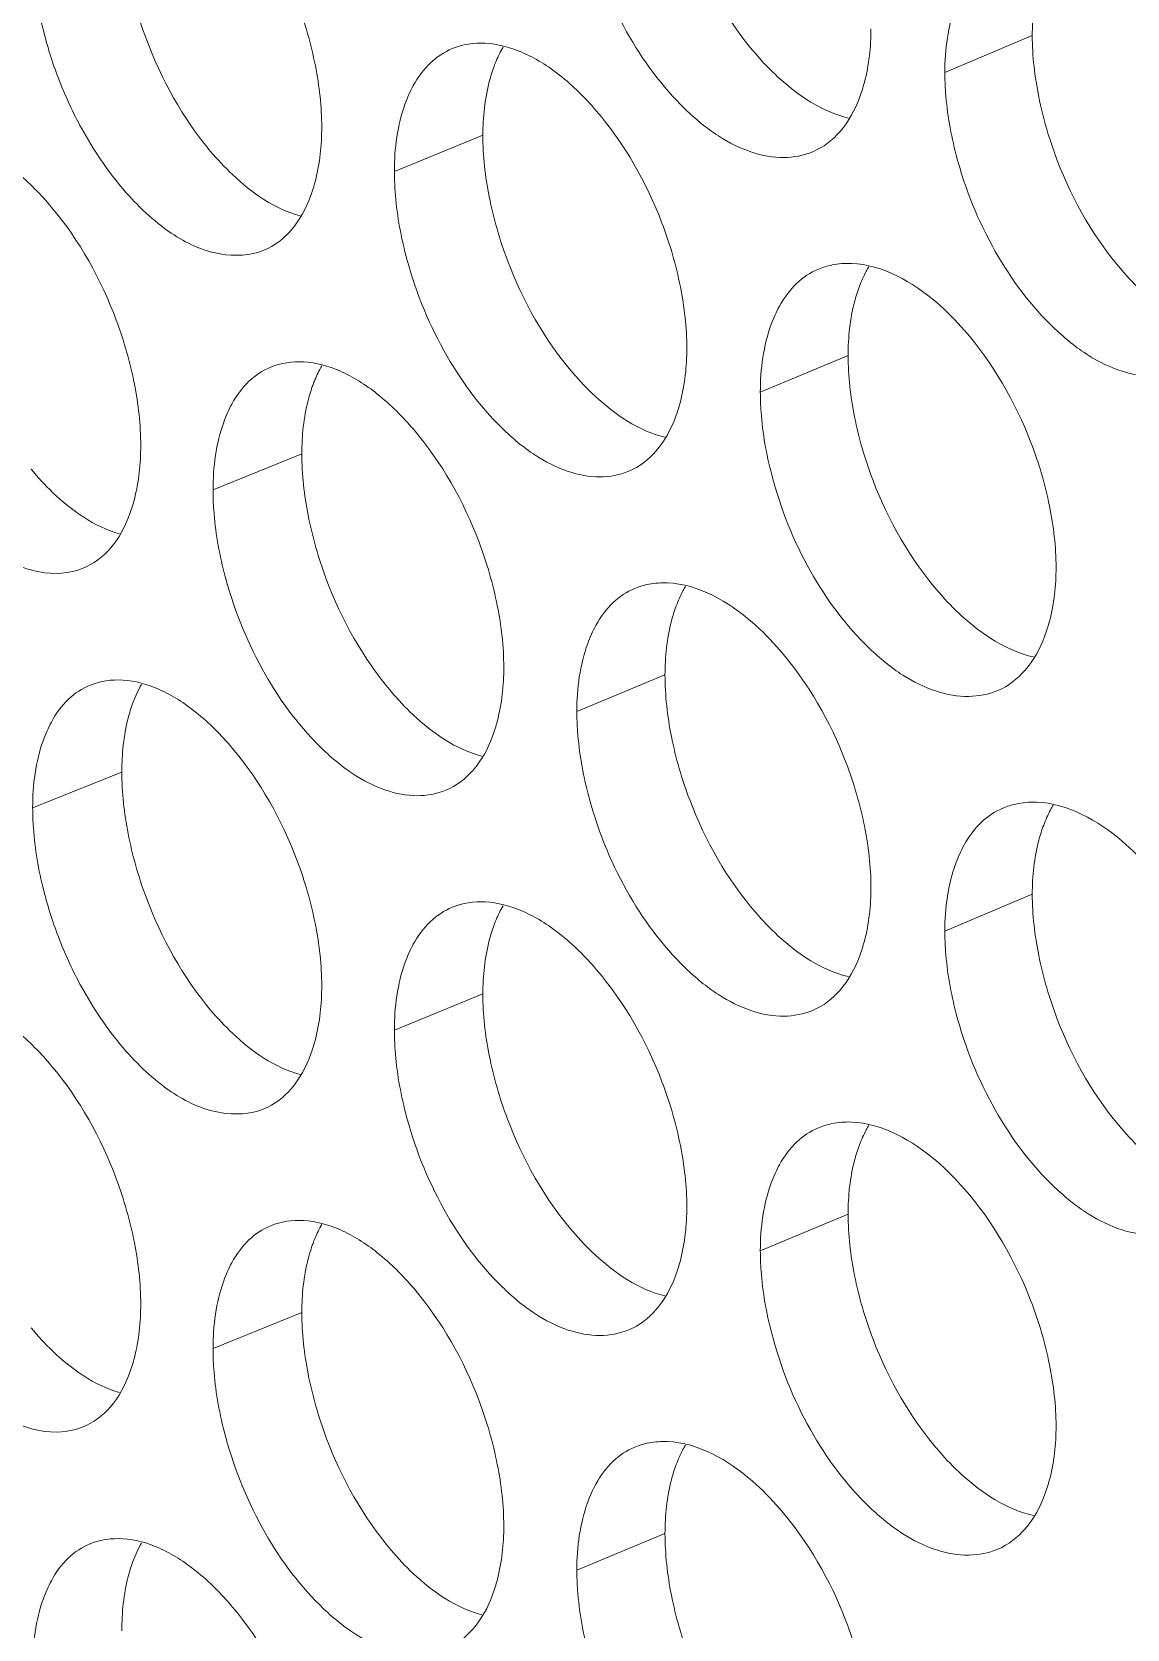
# Model space of a CAD drawing. Header units: millimetres. Extents: x 1177 to 4147, y 93 to 2194.
# Drawn here: x 2542.44 to 2552.48, y 820.49 to 835.13 of the extents above; entities that cross this region are included whole.
import ezdxf

# ---------------------------------------------------------------- set-up
doc = ezdxf.new("R2010")
doc.units = ezdxf.units.MM
doc.header["$LTSCALE"] = 0.1
doc.layers.get('0').update_dxf_attribs({"lineweight": 13})
doc.layers.add('标注', color=251, linetype='Continuous', lineweight=9)

# ---------------------------------------------------------------- blocks, each defined once
blk = doc.blocks.new('02')
at = {"layer": '标注'}
for p, q in [((4414.291, 784.269), (4413.145, 783.785)), ((4407.093, 782.963), (4405.934, 782.487)), ((4407.093, 782.963), (4405.934, 782.487)), ((4411.878, 780.078), (4410.728, 779.597)), ((4411.878, 780.078), (4410.728, 779.597)), ((4404.721, 778.789), (4403.558, 778.316)), ((4409.479, 775.893), (4408.324, 775.414)), ((4402.363, 774.62), (4401.195, 774.15)), ((4414.291, 773.019), (4413.145, 772.535)), ((4407.093, 771.713), (4405.934, 771.237)), ((4411.878, 768.828), (4410.728, 768.347)), ((4404.721, 767.539), (4403.558, 767.066)), ((4409.479, 764.643), (4408.324, 764.164))]:
    blk.add_line(p, q, dxfattribs=at)
for centre, radius, start, end in [((4411.856, 780.33), 0.952, 101.531, 112.7006), ((4411.856, 780.33), 0.952, 101.531, 112.7006), ((4414.281, 773.263), 0.96, 102.3564, 112.9065), ((4411.856, 769.08), 0.952, 101.531, 112.7006)]:
    blk.add_arc(centre, radius, start, end, dxfattribs=at)
for points, knots in [([(4409.479, 787.143), (4409.479, 786.873), (4409.544, 786.313), (4409.858, 785.229), (4410.293, 784.463), (4410.664, 784.033)], [0, 0, 0, 0, 0.239274, 0.496012, 1, 1, 1, 1]), ([(4404.982, 783.068), (4404.982, 783.338), (4404.917, 783.898), (4404.605, 784.983), (4404.176, 785.75), (4403.809, 786.184)], [0, 0, 0, 0, 0.239276, 0.49611, 1, 1, 1, 1]), ([(4404.982, 783.068), (4404.982, 783.338), (4404.917, 783.898), (4404.605, 784.983), (4404.176, 785.75), (4403.809, 786.184)], [0, 0, 0, 0, 0.239276, 0.49611, 1, 1, 1, 1]), ([(4402.363, 785.87), (4402.363, 785.601), (4402.427, 785.04), (4402.736, 783.955), (4403.162, 783.186), (4403.527, 782.752)], [0, 0, 0, 0, 0.239489, 0.496465, 1, 1, 1, 1]), ([(4402.363, 785.87), (4402.363, 785.601), (4402.427, 785.04), (4402.736, 783.955), (4403.162, 783.186), (4403.527, 782.752)], [0, 0, 0, 0, 0.239489, 0.496465, 1, 1, 1, 1]), ([(4408.472, 785.582), (4408.585, 785.143), (4408.913, 784.318), (4409.551, 783.448), (4410.148, 782.951), (4410.589, 782.727), (4411.022, 782.646), (4411.296, 782.697), (4411.415, 782.747)], [0, 0, 0, 0, 0.302626, 0.586607, 0.710758, 0.819158, 0.913847, 1, 1, 1, 1]), ([(4401.195, 785.4), (4401.195, 785.313), (4401.209, 784.948), (4401.272, 784.586), (4401.34, 784.316)], [0, 0, 0, 0, 0.237892, 1, 1, 1, 1]), ([(4401.195, 785.4), (4401.195, 785.313), (4401.209, 784.948), (4401.272, 784.586), (4401.34, 784.316)], [0, 0, 0, 0, 0.237892, 1, 1, 1, 1]), ([(4414.44, 785.175), (4414.415, 785.109), (4414.323, 784.816), (4414.291, 784.506), (4414.291, 784.269)], [0, 0, 0, 0, 0.230311, 1, 1, 1, 1]), ([(4413.398, 784.914), (4413.356, 784.838), (4413.196, 784.483), (4413.145, 784.086), (4413.145, 783.785)], [0, 0, 0, 0, 0.2238, 1, 1, 1, 1]), ([(4401.34, 784.316), (4401.396, 784.097), (4401.535, 783.665), (4401.862, 782.96), (4402.332, 782.265), (4402.943, 781.678), (4403.596, 781.362), (4404.046, 781.385), (4404.224, 781.457)], [0, 0, 0, 0, 0.152387, 0.304947, 0.522872, 0.714293, 0.870269, 1, 1, 1, 1]), ([(4401.34, 784.316), (4401.396, 784.097), (4401.535, 783.665), (4401.862, 782.96), (4402.332, 782.265), (4402.943, 781.678), (4403.596, 781.362), (4404.046, 781.385), (4404.224, 781.457)], [0, 0, 0, 0, 0.152387, 0.304947, 0.522872, 0.714293, 0.870269, 1, 1, 1, 1]), ([(4412.027, 783.454), (4412.052, 783.52), (4412.145, 783.813), (4412.177, 784.123), (4412.177, 784.359)], [0, 0, 0, 0, 0.230247, 1, 1, 1, 1]), ([(4406.692, 784.098), (4406.587, 784.055), (4406.383, 783.919), (4406.242, 783.722), (4406.182, 783.613)], [0, 0, 0, 0, 0.478136, 1, 1, 1, 1]), ([(4406.692, 784.098), (4406.587, 784.055), (4406.383, 783.919), (4406.242, 783.722), (4406.182, 783.613)], [0, 0, 0, 0, 0.478136, 1, 1, 1, 1]), ([(4408.578, 783.284), (4408.433, 783.453), (4408.136, 783.749), (4407.641, 784.064), (4407.146, 784.199), (4406.827, 784.154), (4406.692, 784.098)], [0, 0, 0, 0, 0.30699, 0.573081, 0.799443, 1, 1, 1, 1]), ([(4408.578, 783.284), (4408.433, 783.453), (4408.136, 783.749), (4407.641, 784.064), (4407.146, 784.199), (4406.827, 784.154), (4406.692, 784.098)], [0, 0, 0, 0, 0.30699, 0.573081, 0.799443, 1, 1, 1, 1]), ([(4407.357, 784.118), (4407.323, 784.059), (4407.283, 783.976), (4407.249, 783.89), (4407.24, 783.868)], [0, 0, 0, 0, 0.741765, 1, 1, 1, 1]), ([(4407.357, 784.118), (4407.323, 784.059), (4407.283, 783.976), (4407.249, 783.89), (4407.24, 783.868)], [0, 0, 0, 0, 0.741765, 1, 1, 1, 1]), ([(4414.291, 784.269), (4414.291, 784), (4414.357, 783.44), (4414.675, 782.357), (4415.114, 781.593), (4415.489, 781.165)], [0, 0, 0, 0, 0.239131, 0.495711, 1, 1, 1, 1]), ([(4410.664, 784.033), (4410.756, 783.925), (4411.099, 783.566), (4411.537, 783.271), (4411.884, 783.189)], [0, 0, 0, 0, 0.285356, 1, 1, 1, 1]), ([(4407.24, 783.868), (4407.216, 783.802), (4407.125, 783.509), (4407.093, 783.199), (4407.093, 782.963)], [0, 0, 0, 0, 0.229871, 1, 1, 1, 1]), ([(4407.24, 783.868), (4407.216, 783.802), (4407.125, 783.509), (4407.093, 783.199), (4407.093, 782.963)], [0, 0, 0, 0, 0.229871, 1, 1, 1, 1]), ([(4413.145, 783.785), (4413.145, 783.699), (4413.16, 783.334), (4413.224, 782.972), (4413.295, 782.703)], [0, 0, 0, 0, 0.238027, 1, 1, 1, 1]), ([(4406.182, 783.613), (4406.141, 783.538), (4405.984, 783.183), (4405.934, 782.788), (4405.934, 782.487)], [0, 0, 0, 0, 0.223124, 1, 1, 1, 1]), ([(4406.182, 783.613), (4406.141, 783.538), (4405.984, 783.183), (4405.934, 782.788), (4405.934, 782.487)], [0, 0, 0, 0, 0.223124, 1, 1, 1, 1]), ([(4411.415, 782.747), (4411.552, 782.804), (4411.815, 783.007), (4411.967, 783.296), (4412.027, 783.454)], [0, 0, 0, 0, 0.467837, 1, 1, 1, 1]), ([(4409.765, 780.173), (4409.765, 780.443), (4409.699, 781.003), (4409.384, 782.087), (4408.949, 782.853), (4408.578, 783.284)], [0, 0, 0, 0, 0.239132, 0.495807, 1, 1, 1, 1]), ([(4409.765, 780.173), (4409.765, 780.443), (4409.699, 781.003), (4409.384, 782.087), (4408.949, 782.853), (4408.578, 783.284)], [0, 0, 0, 0, 0.239132, 0.495807, 1, 1, 1, 1]), ([(4404.835, 782.164), (4404.86, 782.23), (4404.951, 782.523), (4404.982, 782.832), (4404.982, 783.068)], [0, 0, 0, 0, 0.229806, 1, 1, 1, 1]), ([(4404.835, 782.164), (4404.86, 782.23), (4404.951, 782.523), (4404.982, 782.832), (4404.982, 783.068)], [0, 0, 0, 0, 0.229806, 1, 1, 1, 1]), ([(4401.444, 782.018), (4401.302, 782.187), (4401.013, 782.483), (4400.53, 782.801), (4400.045, 782.942), (4399.731, 782.901), (4399.599, 782.848)], [0, 0, 0, 0, 0.3085, 0.575059, 0.800797, 1, 1, 1, 1]), ([(4407.093, 782.963), (4407.093, 782.693), (4407.158, 782.134), (4407.471, 781.049), (4407.902, 780.282), (4408.271, 779.85)], [0, 0, 0, 0, 0.239345, 0.496163, 1, 1, 1, 1]), ([(4407.093, 782.963), (4407.093, 782.693), (4407.158, 782.134), (4407.471, 781.049), (4407.902, 780.282), (4408.271, 779.85)], [0, 0, 0, 0, 0.239345, 0.496163, 1, 1, 1, 1]), ([(4403.527, 782.752), (4403.617, 782.646), (4403.945, 782.292), (4404.365, 781.997), (4404.7, 781.906)], [0, 0, 0, 0, 0.285293, 1, 1, 1, 1]), ([(4403.527, 782.752), (4403.617, 782.646), (4403.945, 782.292), (4404.365, 781.997), (4404.7, 781.906)], [0, 0, 0, 0, 0.285293, 1, 1, 1, 1]), ([(4413.295, 782.703), (4413.409, 782.264), (4413.742, 781.439), (4414.389, 780.57), (4414.994, 780.077), (4415.442, 779.856), (4415.879, 779.78), (4416.156, 779.834), (4416.276, 779.885)], [0, 0, 0, 0, 0.301654, 0.585147, 0.709328, 0.817996, 0.913192, 1, 1, 1, 1]), ([(4405.934, 782.487), (4405.934, 782.4), (4405.948, 782.036), (4406.012, 781.673), (4406.081, 781.404)], [0, 0, 0, 0, 0.237945, 1, 1, 1, 1]), ([(4405.934, 782.487), (4405.934, 782.4), (4405.948, 782.036), (4406.012, 781.673), (4406.081, 781.404)], [0, 0, 0, 0, 0.237945, 1, 1, 1, 1]), ([(4402.611, 778.899), (4402.611, 779.168), (4402.546, 779.729), (4402.236, 780.814), (4401.81, 781.583), (4401.444, 782.018)], [0, 0, 0, 0, 0.239348, 0.496261, 1, 1, 1, 1]), ([(4404.224, 781.457), (4404.362, 781.513), (4404.626, 781.716), (4404.776, 782.005), (4404.835, 782.164)], [0, 0, 0, 0, 0.465952, 1, 1, 1, 1]), ([(4404.224, 781.457), (4404.362, 781.513), (4404.626, 781.716), (4404.776, 782.005), (4404.835, 782.164)], [0, 0, 0, 0, 0.465952, 1, 1, 1, 1]), ([(4406.081, 781.404), (4406.194, 780.966), (4406.519, 780.142), (4407.152, 779.27), (4407.745, 778.771), (4408.183, 778.545), (4408.613, 778.463), (4408.886, 778.512), (4409.004, 778.561)], [0, 0, 0, 0, 0.303115, 0.587343, 0.711479, 0.819744, 0.914178, 1, 1, 1, 1]), ([(4406.081, 781.404), (4406.194, 780.966), (4406.519, 780.142), (4407.152, 779.27), (4407.745, 778.771), (4408.183, 778.545), (4408.613, 778.463), (4408.886, 778.512), (4409.004, 778.561)], [0, 0, 0, 0, 0.303115, 0.587343, 0.711479, 0.819744, 0.914178, 1, 1, 1, 1]), ([(4411.489, 781.209), (4411.384, 781.165), (4411.181, 781.029), (4411.039, 780.833), (4410.979, 780.725)], [0, 0, 0, 0, 0.479105, 1, 1, 1, 1]), ([(4411.489, 781.209), (4411.384, 781.165), (4411.181, 781.029), (4411.039, 780.833), (4410.979, 780.725)], [0, 0, 0, 0, 0.479105, 1, 1, 1, 1]), ([(4413.402, 780.406), (4413.289, 780.535), (4412.887, 780.947), (4412.33, 781.268), (4411.921, 781.284)], [0, 0, 0, 0, 0.295157, 1, 1, 1, 1]), ([(4413.402, 780.406), (4413.289, 780.535), (4412.887, 780.947), (4412.33, 781.268), (4411.921, 781.284)], [0, 0, 0, 0, 0.295157, 1, 1, 1, 1]), ([(4412.149, 781.241), (4412.137, 781.222), (4412.091, 781.139), (4412.052, 781.051), (4412.027, 780.984)], [0, 0, 0, 0, 0.242084, 1, 1, 1, 1]), ([(4412.149, 781.241), (4412.137, 781.222), (4412.091, 781.139), (4412.052, 781.051), (4412.027, 780.984)], [0, 0, 0, 0, 0.242084, 1, 1, 1, 1]), ([(4415.489, 781.165), (4415.584, 781.056), (4415.935, 780.694), (4416.387, 780.4), (4416.741, 780.323)], [0, 0, 0, 0, 0.285359, 1, 1, 1, 1]), ([(4412.027, 780.984), (4412.002, 780.918), (4411.91, 780.625), (4411.878, 780.315), (4411.878, 780.078)], [0, 0, 0, 0, 0.230164, 1, 1, 1, 1]), ([(4412.027, 780.984), (4412.002, 780.918), (4411.91, 780.625), (4411.878, 780.315), (4411.878, 780.078)], [0, 0, 0, 0, 0.230164, 1, 1, 1, 1]), ([(4410.979, 780.725), (4410.937, 780.649), (4410.779, 780.294), (4410.728, 779.898), (4410.728, 779.597)], [0, 0, 0, 0, 0.223573, 1, 1, 1, 1]), ([(4410.979, 780.725), (4410.937, 780.649), (4410.779, 780.294), (4410.728, 779.898), (4410.728, 779.597)], [0, 0, 0, 0, 0.223573, 1, 1, 1, 1]), ([(4414.602, 777.301), (4414.602, 777.571), (4414.535, 778.13), (4414.216, 779.214), (4413.776, 779.977), (4413.402, 780.406)], [0, 0, 0, 0, 0.238989, 0.495505, 1, 1, 1, 1]), ([(4414.602, 777.301), (4414.602, 777.571), (4414.535, 778.13), (4414.216, 779.214), (4413.776, 779.977), (4413.402, 780.406)], [0, 0, 0, 0, 0.238989, 0.495505, 1, 1, 1, 1]), ([(4398.991, 780.155), (4399.046, 779.936), (4399.183, 779.505), (4399.508, 778.799), (4399.975, 778.104), (4400.581, 777.516), (4401.229, 777.197), (4401.678, 777.217), (4401.855, 777.289)], [0, 0, 0, 0, 0.152652, 0.305439, 0.523584, 0.715027, 0.870754, 1, 1, 1, 1]), ([(4409.616, 779.269), (4409.641, 779.335), (4409.733, 779.628), (4409.765, 779.937), (4409.765, 780.173)], [0, 0, 0, 0, 0.2301, 1, 1, 1, 1]), ([(4409.616, 779.269), (4409.641, 779.335), (4409.733, 779.628), (4409.765, 779.937), (4409.765, 780.173)], [0, 0, 0, 0, 0.2301, 1, 1, 1, 1]), ([(4404.314, 779.926), (4404.209, 779.883), (4404.005, 779.747), (4403.864, 779.55), (4403.804, 779.441)], [0, 0, 0, 0, 0.477633, 1, 1, 1, 1]), ([(4406.187, 779.106), (4406.042, 779.275), (4405.748, 779.571), (4405.257, 779.888), (4404.765, 780.024), (4404.448, 779.981), (4404.314, 779.926)], [0, 0, 0, 0, 0.307488, 0.573733, 0.799889, 1, 1, 1, 1]), ([(4404.982, 779.94), (4404.948, 779.882), (4404.909, 779.8), (4404.876, 779.716), (4404.868, 779.694)], [0, 0, 0, 0, 0.741798, 1, 1, 1, 1]), ([(4411.878, 780.078), (4411.878, 779.809), (4411.944, 779.249), (4412.26, 778.165), (4412.697, 777.4), (4413.069, 776.971)], [0, 0, 0, 0, 0.239203, 0.495862, 1, 1, 1, 1]), ([(4411.878, 780.078), (4411.878, 779.809), (4411.944, 779.249), (4412.26, 778.165), (4412.697, 777.4), (4413.069, 776.971)], [0, 0, 0, 0, 0.239203, 0.495862, 1, 1, 1, 1]), ([(4404.868, 779.694), (4404.843, 779.628), (4404.753, 779.334), (4404.721, 779.025), (4404.721, 778.789)], [0, 0, 0, 0, 0.229724, 1, 1, 1, 1]), ([(4408.271, 779.85), (4408.363, 779.743), (4408.701, 779.386), (4409.133, 779.091), (4409.476, 779.006)], [0, 0, 0, 0, 0.285343, 1, 1, 1, 1]), ([(4408.271, 779.85), (4408.363, 779.743), (4408.701, 779.386), (4409.133, 779.091), (4409.476, 779.006)], [0, 0, 0, 0, 0.285343, 1, 1, 1, 1]), ([(4410.728, 779.597), (4410.728, 779.51), (4410.742, 779.145), (4410.807, 778.784), (4410.877, 778.515)], [0, 0, 0, 0, 0.238, 1, 1, 1, 1]), ([(4410.728, 779.597), (4410.728, 779.51), (4410.742, 779.145), (4410.807, 778.784), (4410.877, 778.515)], [0, 0, 0, 0, 0.238, 1, 1, 1, 1]), ([(4403.804, 779.441), (4403.763, 779.365), (4403.607, 779.01), (4403.558, 778.616), (4403.558, 778.316)], [0, 0, 0, 0, 0.222904, 1, 1, 1, 1]), ([(4409.004, 778.561), (4409.142, 778.618), (4409.405, 778.821), (4409.557, 779.11), (4409.616, 779.269)], [0, 0, 0, 0, 0.467218, 1, 1, 1, 1]), ([(4409.004, 778.561), (4409.142, 778.618), (4409.405, 778.821), (4409.557, 779.11), (4409.616, 779.269)], [0, 0, 0, 0, 0.467218, 1, 1, 1, 1]), ([(4407.367, 775.993), (4407.367, 776.262), (4407.301, 776.822), (4406.988, 777.907), (4406.555, 778.674), (4406.187, 779.106)], [0, 0, 0, 0, 0.239204, 0.495958, 1, 1, 1, 1]), ([(4402.465, 777.995), (4402.49, 778.061), (4402.58, 778.354), (4402.611, 778.663), (4402.611, 778.899)], [0, 0, 0, 0, 0.22966, 1, 1, 1, 1]), ([(4404.721, 778.789), (4404.721, 778.519), (4404.786, 777.959), (4405.096, 776.874), (4405.525, 776.106), (4405.893, 775.673)], [0, 0, 0, 0, 0.239417, 0.496314, 1, 1, 1, 1]), ([(4401.176, 778.586), (4401.264, 778.481), (4401.588, 778.128), (4402.002, 777.834), (4402.333, 777.74)], [0, 0, 0, 0, 0.285256, 1, 1, 1, 1]), ([(4410.877, 778.515), (4410.991, 778.076), (4411.321, 777.251), (4411.963, 776.381), (4412.564, 775.886), (4413.009, 775.664), (4413.444, 775.585), (4413.719, 775.637), (4413.839, 775.688)], [0, 0, 0, 0, 0.302139, 0.585875, 0.710041, 0.818575, 0.913518, 1, 1, 1, 1]), ([(4410.877, 778.515), (4410.991, 778.076), (4411.321, 777.251), (4411.963, 776.381), (4412.564, 775.886), (4413.009, 775.664), (4413.444, 775.585), (4413.719, 775.637), (4413.839, 775.688)], [0, 0, 0, 0, 0.302139, 0.585875, 0.710041, 0.818575, 0.913518, 1, 1, 1, 1]), ([(4403.558, 778.316), (4403.558, 778.229), (4403.572, 777.864), (4403.635, 777.502), (4403.704, 777.232)], [0, 0, 0, 0, 0.237919, 1, 1, 1, 1]), ([(4401.855, 777.289), (4401.992, 777.344), (4402.256, 777.547), (4402.406, 777.836), (4402.465, 777.995)], [0, 0, 0, 0, 0.465305, 1, 1, 1, 1]), ([(4403.704, 777.232), (4403.816, 776.794), (4404.139, 775.97), (4404.767, 775.098), (4405.356, 774.597), (4405.791, 774.37), (4406.218, 774.285), (4406.49, 774.333), (4406.608, 774.381)], [0, 0, 0, 0, 0.303606, 0.588083, 0.712204, 0.820335, 0.914512, 1, 1, 1, 1]), ([(4414.452, 776.396), (4414.477, 776.462), (4414.57, 776.755), (4414.602, 777.065), (4414.602, 777.301)], [0, 0, 0, 0, 0.230395, 1, 1, 1, 1]), ([(4414.452, 776.396), (4414.477, 776.462), (4414.57, 776.755), (4414.602, 777.065), (4414.602, 777.301)], [0, 0, 0, 0, 0.230395, 1, 1, 1, 1]), ([(4409.084, 777.026), (4408.978, 776.982), (4408.775, 776.846), (4408.634, 776.65), (4408.574, 776.541)], [0, 0, 0, 0, 0.478627, 1, 1, 1, 1]), ([(4410.983, 776.217), (4410.871, 776.347), (4410.472, 776.758), (4409.918, 777.082), (4409.51, 777.098)], [0, 0, 0, 0, 0.295598, 1, 1, 1, 1]), ([(4409.746, 777.052), (4409.735, 777.033), (4409.69, 776.951), (4409.652, 776.865), (4409.627, 776.798)], [0, 0, 0, 0, 0.242093, 1, 1, 1, 1]), ([(4413.069, 776.971), (4413.163, 776.863), (4413.51, 776.502), (4413.955, 776.208), (4414.306, 776.128)], [0, 0, 0, 0, 0.285361, 1, 1, 1, 1]), ([(4413.069, 776.971), (4413.163, 776.863), (4413.51, 776.502), (4413.955, 776.208), (4414.306, 776.128)], [0, 0, 0, 0, 0.285361, 1, 1, 1, 1]), ([(4409.627, 776.798), (4409.602, 776.732), (4409.511, 776.439), (4409.479, 776.129), (4409.479, 775.893)], [0, 0, 0, 0, 0.230017, 1, 1, 1, 1]), ([(4408.574, 776.541), (4408.532, 776.466), (4408.375, 776.11), (4408.324, 775.715), (4408.324, 775.414)], [0, 0, 0, 0, 0.223347, 1, 1, 1, 1]), ([(4413.839, 775.688), (4413.976, 775.746), (4414.239, 775.949), (4414.392, 776.237), (4414.452, 776.396)], [0, 0, 0, 0, 0.468447, 1, 1, 1, 1]), ([(4413.839, 775.688), (4413.976, 775.746), (4414.239, 775.949), (4414.392, 776.237), (4414.452, 776.396)], [0, 0, 0, 0, 0.468447, 1, 1, 1, 1]), ([(4412.177, 773.109), (4412.177, 773.379), (4412.11, 773.939), (4411.793, 775.023), (4411.355, 775.787), (4410.983, 776.217)], [0, 0, 0, 0, 0.23906, 0.495656, 1, 1, 1, 1]), ([(4407.219, 775.089), (4407.244, 775.155), (4407.335, 775.447), (4407.367, 775.757), (4407.367, 775.993)], [0, 0, 0, 0, 0.229953, 1, 1, 1, 1]), ([(4401.95, 775.759), (4401.844, 775.717), (4401.64, 775.581), (4401.499, 775.384), (4401.44, 775.274)], [0, 0, 0, 0, 0.477116, 1, 1, 1, 1]), ([(4403.809, 774.934), (4403.666, 775.103), (4403.374, 775.399), (4402.886, 775.717), (4402.398, 775.855), (4402.083, 775.813), (4401.95, 775.759)], [0, 0, 0, 0, 0.307992, 0.574392, 0.80034, 1, 1, 1, 1]), ([(4409.479, 775.893), (4409.479, 775.623), (4409.544, 775.063), (4409.858, 773.979), (4410.293, 773.213), (4410.664, 772.783)], [0, 0, 0, 0, 0.239274, 0.496012, 1, 1, 1, 1]), ([(4402.508, 775.525), (4402.484, 775.459), (4402.394, 775.166), (4402.363, 774.856), (4402.363, 774.62)], [0, 0, 0, 0, 0.229578, 1, 1, 1, 1]), ([(4405.893, 775.673), (4405.983, 775.567), (4406.316, 775.211), (4406.742, 774.916), (4407.081, 774.828)], [0, 0, 0, 0, 0.285322, 1, 1, 1, 1]), ([(4408.324, 775.414), (4408.324, 775.327), (4408.339, 774.963), (4408.403, 774.601), (4408.472, 774.332)], [0, 0, 0, 0, 0.237972, 1, 1, 1, 1]), ([(4401.44, 775.274), (4401.399, 775.199), (4401.244, 774.844), (4401.195, 774.45), (4401.195, 774.15)], [0, 0, 0, 0, 0.222686, 1, 1, 1, 1]), ([(4406.608, 774.381), (4406.745, 774.438), (4407.009, 774.641), (4407.16, 774.929), (4407.219, 775.089)], [0, 0, 0, 0, 0.46659, 1, 1, 1, 1]), ([(4404.982, 771.818), (4404.982, 772.088), (4404.917, 772.648), (4404.605, 773.733), (4404.176, 774.5), (4403.809, 774.934)], [0, 0, 0, 0, 0.239276, 0.49611, 1, 1, 1, 1]), ([(4402.363, 774.62), (4402.363, 774.351), (4402.427, 773.79), (4402.736, 772.705), (4403.162, 771.936), (4403.527, 771.502)], [0, 0, 0, 0, 0.239489, 0.496465, 1, 1, 1, 1]), ([(4408.472, 774.332), (4408.585, 773.893), (4408.913, 773.068), (4409.551, 772.198), (4410.148, 771.701), (4410.589, 771.477), (4411.022, 771.396), (4411.296, 771.447), (4411.415, 771.497)], [0, 0, 0, 0, 0.302626, 0.586607, 0.710758, 0.819158, 0.913847, 1, 1, 1, 1]), ([(4401.195, 774.15), (4401.195, 774.063), (4401.209, 773.698), (4401.272, 773.336), (4401.34, 773.066)], [0, 0, 0, 0, 0.237892, 1, 1, 1, 1]), ([(4413.907, 774.148), (4413.802, 774.103), (4413.6, 773.967), (4413.458, 773.772), (4413.398, 773.664)], [0, 0, 0, 0, 0.479572, 1, 1, 1, 1]), ([(4415.834, 773.351), (4415.72, 773.48), (4415.315, 773.891), (4414.756, 774.21), (4414.345, 774.225)], [0, 0, 0, 0, 0.29472, 1, 1, 1, 1]), ([(4414.565, 774.186), (4414.553, 774.166), (4414.506, 774.082), (4414.466, 773.994), (4414.44, 773.925)], [0, 0, 0, 0, 0.242079, 1, 1, 1, 1]), ([(4414.44, 773.925), (4414.415, 773.859), (4414.323, 773.566), (4414.291, 773.256), (4414.291, 773.019)], [0, 0, 0, 0, 0.230311, 1, 1, 1, 1]), ([(4413.398, 773.664), (4413.356, 773.588), (4413.196, 773.233), (4413.145, 772.836), (4413.145, 772.535)], [0, 0, 0, 0, 0.2238, 1, 1, 1, 1]), ([(4401.34, 773.066), (4401.396, 772.847), (4401.535, 772.415), (4401.862, 771.71), (4402.332, 771.015), (4402.943, 770.428), (4403.596, 770.112), (4404.046, 770.135), (4404.224, 770.207)], [0, 0, 0, 0, 0.152387, 0.304947, 0.522872, 0.714293, 0.870269, 1, 1, 1, 1]), ([(4412.027, 772.204), (4412.052, 772.27), (4412.145, 772.563), (4412.177, 772.873), (4412.177, 773.109)], [0, 0, 0, 0, 0.230247, 1, 1, 1, 1]), ([(4414.291, 773.019), (4414.291, 772.75), (4414.357, 772.19), (4414.675, 771.107), (4415.114, 770.343), (4415.489, 769.915)], [0, 0, 0, 0, 0.239131, 0.495711, 1, 1, 1, 1]), ([(4406.692, 772.848), (4406.587, 772.805), (4406.383, 772.669), (4406.242, 772.472), (4406.182, 772.363)], [0, 0, 0, 0, 0.478136, 1, 1, 1, 1]), ([(4408.578, 772.034), (4408.433, 772.203), (4408.136, 772.499), (4407.641, 772.814), (4407.146, 772.949), (4406.827, 772.904), (4406.692, 772.848)], [0, 0, 0, 0, 0.30699, 0.573081, 0.799443, 1, 1, 1, 1]), ([(4407.357, 772.868), (4407.323, 772.809), (4407.283, 772.726), (4407.249, 772.64), (4407.24, 772.618)], [0, 0, 0, 0, 0.741765, 1, 1, 1, 1]), ([(4410.664, 772.783), (4410.756, 772.675), (4411.099, 772.316), (4411.537, 772.021), (4411.884, 771.939)], [0, 0, 0, 0, 0.285356, 1, 1, 1, 1]), ([(4407.24, 772.618), (4407.216, 772.552), (4407.125, 772.259), (4407.093, 771.949), (4407.093, 771.713)], [0, 0, 0, 0, 0.229871, 1, 1, 1, 1]), ([(4406.182, 772.363), (4406.141, 772.288), (4405.984, 771.933), (4405.934, 771.538), (4405.934, 771.237)], [0, 0, 0, 0, 0.223124, 1, 1, 1, 1]), ([(4413.145, 772.535), (4413.145, 772.449), (4413.16, 772.084), (4413.224, 771.722), (4413.295, 771.453)], [0, 0, 0, 0, 0.238027, 1, 1, 1, 1]), ([(4411.415, 771.497), (4411.552, 771.554), (4411.815, 771.757), (4411.967, 772.046), (4412.027, 772.204)], [0, 0, 0, 0, 0.467837, 1, 1, 1, 1]), ([(4409.765, 768.923), (4409.765, 769.193), (4409.699, 769.753), (4409.384, 770.837), (4408.949, 771.603), (4408.578, 772.034)], [0, 0, 0, 0, 0.239132, 0.495807, 1, 1, 1, 1]), ([(4404.835, 770.914), (4404.86, 770.98), (4404.951, 771.273), (4404.982, 771.582), (4404.982, 771.818)], [0, 0, 0, 0, 0.229806, 1, 1, 1, 1]), ([(4401.444, 770.768), (4401.302, 770.937), (4401.013, 771.233), (4400.53, 771.551), (4400.045, 771.692), (4399.731, 771.651), (4399.599, 771.598)], [0, 0, 0, 0, 0.3085, 0.575059, 0.800797, 1, 1, 1, 1]), ([(4407.093, 771.713), (4407.093, 771.443), (4407.158, 770.884), (4407.471, 769.799), (4407.902, 769.032), (4408.271, 768.6)], [0, 0, 0, 0, 0.239345, 0.496163, 1, 1, 1, 1]), ([(4403.527, 771.502), (4403.617, 771.396), (4403.945, 771.042), (4404.365, 770.747), (4404.7, 770.656)], [0, 0, 0, 0, 0.285293, 1, 1, 1, 1]), ([(4413.295, 771.453), (4413.409, 771.014), (4413.742, 770.189), (4414.389, 769.32), (4414.994, 768.827), (4415.442, 768.606), (4415.879, 768.53), (4416.156, 768.584), (4416.276, 768.635)], [0, 0, 0, 0, 0.301654, 0.585147, 0.709328, 0.817996, 0.913192, 1, 1, 1, 1]), ([(4405.934, 771.237), (4405.934, 771.15), (4405.948, 770.786), (4406.012, 770.423), (4406.081, 770.154)], [0, 0, 0, 0, 0.237945, 1, 1, 1, 1]), ([(4404.224, 770.207), (4404.362, 770.263), (4404.626, 770.466), (4404.776, 770.755), (4404.835, 770.914)], [0, 0, 0, 0, 0.465952, 1, 1, 1, 1]), ([(4402.611, 767.649), (4402.611, 767.918), (4402.546, 768.479), (4402.236, 769.564), (4401.81, 770.333), (4401.444, 770.768)], [0, 0, 0, 0, 0.239348, 0.496261, 1, 1, 1, 1]), ([(4406.081, 770.154), (4406.194, 769.716), (4406.519, 768.892), (4407.152, 768.02), (4407.745, 767.521), (4408.183, 767.295), (4408.613, 767.213), (4408.886, 767.262), (4409.004, 767.311)], [0, 0, 0, 0, 0.303115, 0.587343, 0.711479, 0.819744, 0.914178, 1, 1, 1, 1]), ([(4411.489, 769.959), (4411.384, 769.915), (4411.181, 769.779), (4411.039, 769.583), (4410.979, 769.475)], [0, 0, 0, 0, 0.479105, 1, 1, 1, 1]), ([(4413.402, 769.156), (4413.289, 769.285), (4412.887, 769.697), (4412.33, 770.018), (4411.921, 770.034)], [0, 0, 0, 0, 0.295157, 1, 1, 1, 1]), ([(4412.149, 769.991), (4412.137, 769.972), (4412.091, 769.889), (4412.052, 769.801), (4412.027, 769.734)], [0, 0, 0, 0, 0.242084, 1, 1, 1, 1]), ([(4415.489, 769.915), (4415.584, 769.806), (4415.935, 769.444), (4416.387, 769.15), (4416.741, 769.073)], [0, 0, 0, 0, 0.285359, 1, 1, 1, 1]), ([(4412.027, 769.734), (4412.002, 769.668), (4411.91, 769.375), (4411.878, 769.065), (4411.878, 768.828)], [0, 0, 0, 0, 0.230164, 1, 1, 1, 1]), ([(4410.979, 769.475), (4410.937, 769.399), (4410.779, 769.044), (4410.728, 768.648), (4410.728, 768.347)], [0, 0, 0, 0, 0.223573, 1, 1, 1, 1]), ([(4414.602, 766.051), (4414.602, 766.321), (4414.535, 766.88), (4414.216, 767.964), (4413.776, 768.727), (4413.402, 769.156)], [0, 0, 0, 0, 0.238989, 0.495505, 1, 1, 1, 1]), ([(4398.991, 768.905), (4399.046, 768.686), (4399.183, 768.255), (4399.508, 767.549), (4399.975, 766.854), (4400.581, 766.266), (4401.229, 765.947), (4401.678, 765.967), (4401.855, 766.039)], [0, 0, 0, 0, 0.152652, 0.305439, 0.523584, 0.715027, 0.870754, 1, 1, 1, 1]), ([(4409.616, 768.019), (4409.641, 768.085), (4409.733, 768.378), (4409.765, 768.687), (4409.765, 768.923)], [0, 0, 0, 0, 0.2301, 1, 1, 1, 1]), ([(4411.878, 768.828), (4411.878, 768.559), (4411.944, 767.999), (4412.26, 766.915), (4412.697, 766.15), (4413.069, 765.721)], [0, 0, 0, 0, 0.239203, 0.495862, 1, 1, 1, 1]), ([(4404.314, 768.676), (4404.209, 768.633), (4404.005, 768.497), (4403.864, 768.3), (4403.804, 768.191)], [0, 0, 0, 0, 0.477633, 1, 1, 1, 1]), ([(4406.187, 767.856), (4406.042, 768.025), (4405.748, 768.321), (4405.257, 768.638), (4404.765, 768.774), (4404.448, 768.731), (4404.314, 768.676)], [0, 0, 0, 0, 0.307488, 0.573733, 0.799889, 1, 1, 1, 1]), ([(4404.982, 768.69), (4404.948, 768.632), (4404.909, 768.55), (4404.876, 768.466), (4404.868, 768.444)], [0, 0, 0, 0, 0.741798, 1, 1, 1, 1]), ([(4408.271, 768.6), (4408.363, 768.493), (4408.701, 768.136), (4409.133, 767.841), (4409.476, 767.756)], [0, 0, 0, 0, 0.285343, 1, 1, 1, 1]), ([(4404.868, 768.444), (4404.843, 768.378), (4404.753, 768.084), (4404.721, 767.775), (4404.721, 767.539)], [0, 0, 0, 0, 0.229724, 1, 1, 1, 1]), ([(4403.804, 768.191), (4403.763, 768.115), (4403.607, 767.76), (4403.558, 767.366), (4403.558, 767.066)], [0, 0, 0, 0, 0.222904, 1, 1, 1, 1]), ([(4410.728, 768.347), (4410.728, 768.26), (4410.742, 767.895), (4410.807, 767.534), (4410.877, 767.265)], [0, 0, 0, 0, 0.238, 1, 1, 1, 1]), ([(4409.004, 767.311), (4409.142, 767.368), (4409.405, 767.571), (4409.557, 767.86), (4409.616, 768.019)], [0, 0, 0, 0, 0.467218, 1, 1, 1, 1]), ([(4407.367, 764.743), (4407.367, 765.012), (4407.301, 765.572), (4406.988, 766.657), (4406.555, 767.424), (4406.187, 767.856)], [0, 0, 0, 0, 0.239204, 0.495958, 1, 1, 1, 1]), ([(4402.465, 766.745), (4402.49, 766.811), (4402.58, 767.104), (4402.611, 767.413), (4402.611, 767.649)], [0, 0, 0, 0, 0.22966, 1, 1, 1, 1]), ([(4404.721, 767.539), (4404.721, 767.269), (4404.786, 766.709), (4405.096, 765.624), (4405.525, 764.856), (4405.893, 764.423)], [0, 0, 0, 0, 0.239417, 0.496314, 1, 1, 1, 1]), ([(4401.176, 767.336), (4401.264, 767.231), (4401.588, 766.878), (4402.002, 766.584), (4402.333, 766.49)], [0, 0, 0, 0, 0.285256, 1, 1, 1, 1]), ([(4410.877, 767.265), (4410.991, 766.826), (4411.321, 766.001), (4411.963, 765.131), (4412.564, 764.636), (4413.009, 764.414), (4413.444, 764.335), (4413.719, 764.387), (4413.839, 764.438)], [0, 0, 0, 0, 0.302139, 0.585875, 0.710041, 0.818575, 0.913518, 1, 1, 1, 1]), ([(4403.558, 767.066), (4403.558, 766.979), (4403.572, 766.614), (4403.635, 766.252), (4403.704, 765.982)], [0, 0, 0, 0, 0.237919, 1, 1, 1, 1]), ([(4401.855, 766.039), (4401.992, 766.094), (4402.256, 766.297), (4402.406, 766.586), (4402.465, 766.745)], [0, 0, 0, 0, 0.465305, 1, 1, 1, 1]), ([(4403.704, 765.982), (4403.816, 765.544), (4404.139, 764.72), (4404.767, 763.848), (4405.356, 763.347), (4405.791, 763.12), (4406.218, 763.035), (4406.49, 763.083), (4406.608, 763.131)], [0, 0, 0, 0, 0.303606, 0.588083, 0.712204, 0.820335, 0.914512, 1, 1, 1, 1]), ([(4414.452, 765.146), (4414.477, 765.212), (4414.57, 765.505), (4414.602, 765.815), (4414.602, 766.051)], [0, 0, 0, 0, 0.230395, 1, 1, 1, 1]), ([(4409.084, 765.776), (4408.978, 765.732), (4408.775, 765.596), (4408.634, 765.4), (4408.574, 765.291)], [0, 0, 0, 0, 0.478627, 1, 1, 1, 1]), ([(4410.983, 764.967), (4410.871, 765.097), (4410.472, 765.508), (4409.918, 765.832), (4409.51, 765.848)], [0, 0, 0, 0, 0.295598, 1, 1, 1, 1]), ([(4409.746, 765.802), (4409.735, 765.783), (4409.69, 765.701), (4409.652, 765.615), (4409.627, 765.548)], [0, 0, 0, 0, 0.242093, 1, 1, 1, 1]), ([(4413.069, 765.721), (4413.163, 765.613), (4413.51, 765.252), (4413.955, 764.958), (4414.306, 764.878)], [0, 0, 0, 0, 0.285361, 1, 1, 1, 1]), ([(4409.627, 765.548), (4409.602, 765.482), (4409.511, 765.189), (4409.479, 764.879), (4409.479, 764.643)], [0, 0, 0, 0, 0.230017, 1, 1, 1, 1]), ([(4408.574, 765.291), (4408.532, 765.216), (4408.375, 764.86), (4408.324, 764.465), (4408.324, 764.164)], [0, 0, 0, 0, 0.223347, 1, 1, 1, 1]), ([(4413.839, 764.438), (4413.976, 764.496), (4414.239, 764.699), (4414.392, 764.987), (4414.452, 765.146)], [0, 0, 0, 0, 0.468447, 1, 1, 1, 1]), ([(4412.177, 761.859), (4412.177, 762.129), (4412.11, 762.689), (4411.793, 763.773), (4411.355, 764.537), (4410.983, 764.967)], [0, 0, 0, 0, 0.23906, 0.495656, 1, 1, 1, 1]), ([(4407.219, 763.839), (4407.244, 763.905), (4407.335, 764.197), (4407.367, 764.507), (4407.367, 764.743)], [0, 0, 0, 0, 0.229953, 1, 1, 1, 1]), ([(4409.479, 764.643), (4409.479, 764.373), (4409.544, 763.813), (4409.858, 762.729), (4410.293, 761.963), (4410.664, 761.533)], [0, 0, 0, 0, 0.239274, 0.496012, 1, 1, 1, 1]), ([(4401.95, 764.509), (4401.844, 764.467), (4401.64, 764.331), (4401.499, 764.134), (4401.44, 764.024)], [0, 0, 0, 0, 0.477116, 1, 1, 1, 1]), ([(4401.95, 764.509), (4401.844, 764.467), (4401.64, 764.331), (4401.499, 764.134), (4401.44, 764.024)], [0, 0, 0, 0, 0.477116, 1, 1, 1, 1]), ([(4403.809, 763.684), (4403.666, 763.853), (4403.374, 764.149), (4402.886, 764.467), (4402.398, 764.605), (4402.083, 764.563), (4401.95, 764.509)], [0, 0, 0, 0, 0.307992, 0.574392, 0.80034, 1, 1, 1, 1]), ([(4403.809, 763.684), (4403.666, 763.853), (4403.374, 764.149), (4402.886, 764.467), (4402.398, 764.605), (4402.083, 764.563), (4401.95, 764.509)], [0, 0, 0, 0, 0.307992, 0.574392, 0.80034, 1, 1, 1, 1]), ([(4405.893, 764.423), (4405.983, 764.317), (4406.316, 763.961), (4406.742, 763.666), (4407.081, 763.578)], [0, 0, 0, 0, 0.285322, 1, 1, 1, 1]), ([(4402.508, 764.275), (4402.484, 764.209), (4402.394, 763.916), (4402.363, 763.606), (4402.363, 763.37)], [0, 0, 0, 0, 0.229578, 1, 1, 1, 1]), ([(4402.508, 764.275), (4402.484, 764.209), (4402.394, 763.916), (4402.363, 763.606), (4402.363, 763.37)], [0, 0, 0, 0, 0.229578, 1, 1, 1, 1]), ([(4401.44, 764.024), (4401.399, 763.949), (4401.244, 763.594), (4401.195, 763.2), (4401.195, 762.9)], [0, 0, 0, 0, 0.222686, 1, 1, 1, 1]), ([(4401.44, 764.024), (4401.399, 763.949), (4401.244, 763.594), (4401.195, 763.2), (4401.195, 762.9)], [0, 0, 0, 0, 0.222686, 1, 1, 1, 1]), ([(4408.324, 764.164), (4408.324, 764.077), (4408.339, 763.713), (4408.403, 763.351), (4408.472, 763.082)], [0, 0, 0, 0, 0.237972, 1, 1, 1, 1]), ([(4406.608, 763.131), (4406.745, 763.188), (4407.009, 763.391), (4407.16, 763.679), (4407.219, 763.839)], [0, 0, 0, 0, 0.46659, 1, 1, 1, 1]), ([(4404.982, 760.568), (4404.982, 760.838), (4404.917, 761.398), (4404.605, 762.483), (4404.176, 763.25), (4403.809, 763.684)], [0, 0, 0, 0, 0.239276, 0.49611, 1, 1, 1, 1]), ([(4404.982, 760.568), (4404.982, 760.838), (4404.917, 761.398), (4404.605, 762.483), (4404.176, 763.25), (4403.809, 763.684)], [0, 0, 0, 0, 0.239276, 0.49611, 1, 1, 1, 1])]:
    blk.add_open_spline(points, degree=3, knots=knots, dxfattribs=at)
for points in [[(4411.921, 781.284), (4411.836, 781.287), (4411.749, 781.281), (4411.666, 781.264)], [(4411.921, 781.284), (4411.836, 781.287), (4411.749, 781.281), (4411.666, 781.264)], [(4409.27, 777.081), (4409.206, 777.069), (4409.143, 777.051), (4409.084, 777.026)], [(4409.51, 777.098), (4409.43, 777.101), (4409.349, 777.096), (4409.27, 777.081)], [(4402.62, 775.768), (4402.576, 775.69), (4402.539, 775.608), (4402.508, 775.525)], [(4414.345, 774.225), (4414.255, 774.228), (4414.163, 774.221), (4414.075, 774.201)], [(4411.921, 770.034), (4411.836, 770.037), (4411.749, 770.031), (4411.666, 770.014)], [(4409.27, 765.831), (4409.206, 765.819), (4409.143, 765.801), (4409.084, 765.776)], [(4409.51, 765.848), (4409.43, 765.851), (4409.349, 765.846), (4409.27, 765.831)], [(4402.62, 764.518), (4402.576, 764.44), (4402.539, 764.358), (4402.508, 764.275)], [(4402.62, 764.518), (4402.576, 764.44), (4402.539, 764.358), (4402.508, 764.275)]]:
    blk.add_open_spline(points, degree=3, dxfattribs=at)

msp = doc.modelspace()

# ---------------------------------------------------------------- block references
at = {"xscale": 0.7, "yscale": 0.7, "zscale": 0.7}
msp.add_blockref('02', (-538.391, 286.112), dxfattribs=at)

doc.saveas('drawing.dxf')
